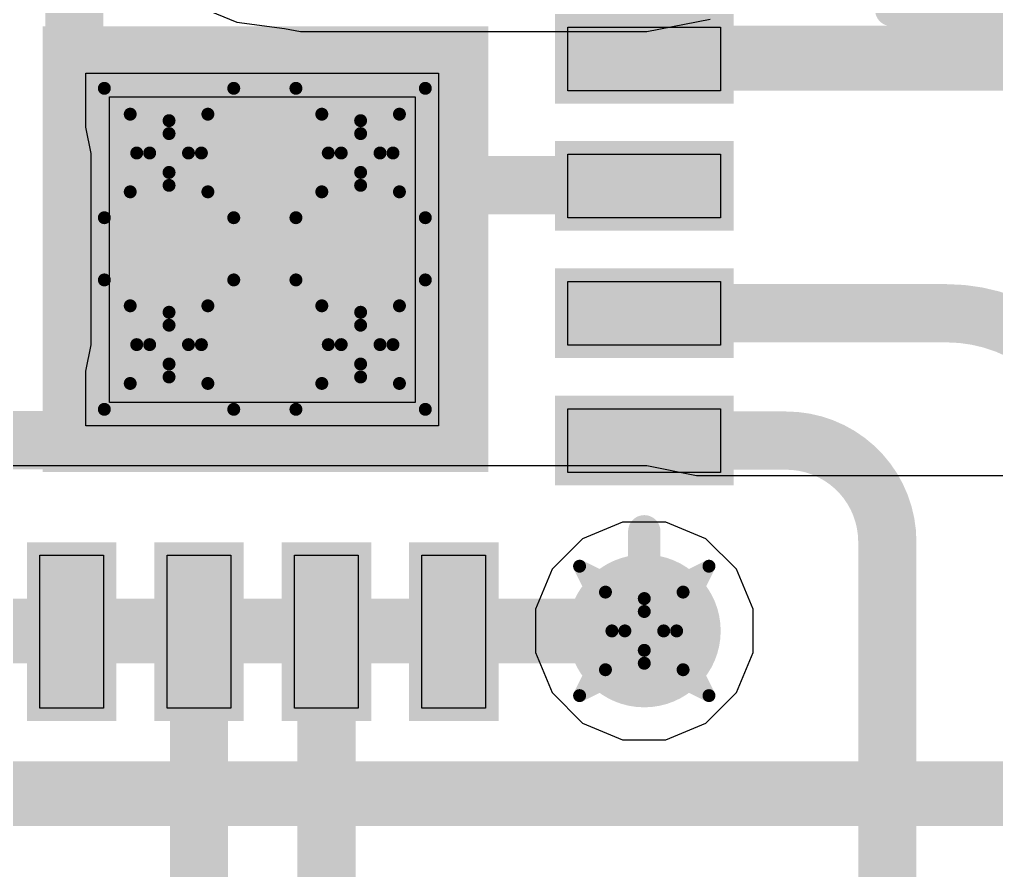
# Model space of a CAD drawing. Header units: inches. Extents: x -2 to 5376, y -4 to 5426.
# Drawn here: x 41.047 to 44.882, y 81.56 to 84.9 of the extents above; entities that cross this region are included whole.
import ezdxf

# ---------------------------------------------------------------- set-up
doc = ezdxf.new("R2010")
doc.units = ezdxf.units.IN
for name, color, linetype in [('Bottom Layer', 5, 'Continuous'), ('Drill Drawing', 1, 'Continuous'), ('Layer 1', 16, 'Continuous'), ('Layer 2', 76, 'Continuous'), ('Top Layer', 1, 'Continuous'), ('Top Overlay', 2, 'Continuous'), ('Top Paste', 8, 'Continuous'), ('Top Solder', 216, 'Continuous'), ('Via Holes', 16, 'Continuous')]:
    doc.layers.add(name, color=color, linetype=linetype)

# ---------------------------------------------------------------- blocks, each defined once
blk = doc.blocks.new('VQFN_16_3_3__24')
at = {"layer": 'Top Layer'}
for points in [[(1.8, 0.8734), (1.8, 0.6234), (1.2, 0.6234), (1.2, 0.8734)], [(-0.7501, 0.7499), (0.7499, 0.7499), (0.7499, -0.7501), (-0.7501, -0.7501)], [(1.8, 0.3751), (1.8, 0.1251), (1.2, 0.1251), (1.2, 0.3751)], [(1.8, -0.1251), (1.8, -0.3751), (1.2, -0.3751), (1.2, -0.1251)], [(1.8, -0.6249), (1.8, -0.8749), (1.2, -0.8749), (1.2, -0.6249)], [(-0.6229, -1.8), (-0.8729, -1.8), (-0.8729, -1.2), (-0.6229, -1.2)], [(-0.123, -1.8), (-0.373, -1.8), (-0.373, -1.2), (-0.123, -1.2)], [(0.3771, -1.8), (0.1271, -1.8), (0.1271, -1.2), (0.3771, -1.2)], [(0.877, -1.8), (0.627, -1.8), (0.627, -1.2), (0.877, -1.2)]]:
    blk.add_hatch(color=1, dxfattribs=at).paths.add_polyline_path(points)
at = {"layer": 'Top Solder'}
for points in [[(1.8508, 0.9242), (1.8508, 0.5726), (1.1492, 0.5726), (1.1492, 0.9242)], [(-0.8009, 0.8007), (0.8007, 0.8007), (0.8007, -0.8009), (-0.8009, -0.8009)], [(1.8508, 0.4259), (1.8508, 0.0743), (1.1492, 0.0743), (1.1492, 0.4259)], [(1.8508, -0.0743), (1.8508, -0.4259), (1.1492, -0.4259), (1.1492, -0.0743)], [(1.8508, -0.5741), (1.8508, -0.9257), (1.1492, -0.9257), (1.1492, -0.5741)], [(-0.5721, -1.8508), (-0.9237, -1.8508), (-0.9237, -1.1492), (-0.5721, -1.1492)], [(-0.0722, -1.8508), (-0.4238, -1.8508), (-0.4238, -1.1492), (-0.0722, -1.1492)], [(0.4279, -1.8508), (0.0763, -1.8508), (0.0763, -1.1492), (0.4279, -1.1492)], [(0.9278, -1.8508), (0.5762, -1.8508), (0.5762, -1.1492), (0.9278, -1.1492)]]:
    blk.add_hatch(color=216, dxfattribs=at).paths.add_polyline_path(points)
at = {"layer": 'Top Overlay'}
for points in [[(1.5001, -1.5001, 0.127, 0.127, 0), (1.5001, -1.1061, 0.127, 0.127, 0)], [(1.1082, -1.5001, 0.127, 0.127, 0), (1.5001, -1.5001, 0.127, 0.127, 0)]]:
    blk.add_lwpolyline(points, format="xyseb", dxfattribs=at)
for points in [[(1.4684, -1.1061, 0.0635, 0.0635, 1), (1.5319, -1.1061, 0.0635, 0.0635, 1)], [(1.0765, -1.5001, 0.0635, 0.0635, 1), (1.14, -1.5001, 0.0635, 0.0635, 1)], [(1.4684, -1.5001, 0.0635, 0.0635, 1), (1.5319, -1.5001, 0.0635, 0.0635, 1)], [(1.4684, -1.5001, 0.0635, 0.0635, 1), (1.5319, -1.5001, 0.0635, 0.0635, 1)]]:
    blk.add_lwpolyline(points, format="xyseb", close=True, dxfattribs=at)
at = {"layer": 'Top Paste'}
for p, q in [((1.2, 0.6235), (1.2, 0.8735)), ((1.2, 0.8735), (1.8, 0.8735)), ((1.8, 0.8735), (1.8, 0.8735)), ((1.8, 0.8735), (1.8, 0.6235)), ((1.8, 0.6235), (1.2, 0.6235)), ((-0.6, 0.6), (-0.6, 0.6)), ((-0.6, 0.6), (0.6, 0.6)), ((-0.6, -0.6), (-0.6, 0.6)), ((0.6, 0.6), (0.6, -0.6)), ((1.2, 0.125), (1.2, 0.375)), ((1.2, 0.375), (1.8, 0.375)), ((1.8, 0.375), (1.8, 0.375)), ((1.8, 0.375), (1.8, 0.125)), ((1.8, 0.125), (1.2, 0.125)), ((1.2, -0.375), (1.2, -0.125)), ((1.2, -0.125), (1.8, -0.125)), ((1.8, -0.125), (1.8, -0.125)), ((1.8, -0.125), (1.8, -0.375)), ((1.8, -0.375), (1.2, -0.375)), ((0.6, -0.6), (-0.6, -0.6)), ((1.2, -0.875), (1.2, -0.625)), ((1.2, -0.625), (1.8, -0.625)), ((1.8, -0.625), (1.8, -0.625)), ((1.8, -0.625), (1.8, -0.875)), ((1.8, -0.875), (1.2, -0.875)), ((-0.8729, -1.8), (-0.8729, -1.2)), ((-0.8729, -1.2), (-0.6229, -1.2)), ((-0.6229, -1.2), (-0.6229, -1.8)), ((-0.3729, -1.8), (-0.3729, -1.2)), ((-0.3729, -1.2), (-0.1229, -1.2)), ((-0.1229, -1.2), (-0.1229, -1.8)), ((0.1271, -1.8), (0.1271, -1.2)), ((0.1271, -1.2), (0.3771, -1.2)), ((0.3771, -1.2), (0.3771, -1.8)), ((0.6271, -1.8), (0.6271, -1.2)), ((0.6271, -1.2), (0.8771, -1.2)), ((0.8771, -1.2), (0.8771, -1.8)), ((-0.6229, -1.8), (-0.8729, -1.8)), ((-0.6229, -1.8), (-0.6229, -1.8)), ((-0.1229, -1.8), (-0.3729, -1.8)), ((-0.1229, -1.8), (-0.1229, -1.8)), ((0.3771, -1.8), (0.1271, -1.8)), ((0.3771, -1.8), (0.3771, -1.8)), ((0.8771, -1.8), (0.6271, -1.8)), ((0.8771, -1.8), (0.8771, -1.8))]:
    blk.add_line(p, q, dxfattribs=at)
blk = doc.blocks.new('SOT_523_87')
at = {"layer": 'Top Layer'}
for points in [[(-0.2, 0.9), (0.2, 0.9), (0.2, 0.39), (-0.2, 0.39)], [(-0.7, -0.39), (-0.3, -0.39), (-0.3, -0.9), (-0.7, -0.9)], [(0.3, -0.39), (0.7, -0.39), (0.7, -0.9), (0.3, -0.9)]]:
    blk.add_hatch(color=1, dxfattribs=at).paths.add_polyline_path(points)
at = {"layer": 'Top Paste'}
for points in [[(-0.2, 0.9), (0.2, 0.9), (0.2, 0.39), (-0.2, 0.39)], [(-0.7, -0.39), (-0.3, -0.39), (-0.3, -0.9), (-0.7, -0.9)], [(0.3, -0.39), (0.7, -0.39), (0.7, -0.9), (0.3, -0.9)]]:
    blk.add_hatch(color=8, dxfattribs=at).paths.add_polyline_path(points)
at = {"layer": 'Top Solder'}
for points in [[(-0.3016, 1.0016), (0.3016, 1.0016), (0.3016, 0.2884), (-0.3016, 0.2884)], [(-0.8016, -0.2884), (-0.1984, -0.2884), (-0.1984, -1.0016), (-0.8016, -1.0016)], [(0.1984, -0.2884), (0.8016, -0.2884), (0.8016, -1.0016), (0.1984, -1.0016)]]:
    blk.add_hatch(color=216, dxfattribs=at).paths.add_polyline_path(points)
at = {"layer": 'Top Overlay'}
for points in [[(-0.3556, 0.4572, 0.127, 0.127, 0), (-0.8636, 0.4572, 0.127, 0.127, 0)], [(-0.8636, 0.4572, 0.127, 0.127, 0), (-0.8636, -0.2286, 0.127, 0.127, 0)], [(0.8636, 0.4572, 0.127, 0.127, 0), (0.3556, 0.4572, 0.127, 0.127, 0)], [(0.8636, 0.4572, 0.127, 0.127, 0), (0.8636, -0.2286, 0.127, 0.127, 0)], [(0.1016, -0.4318, 0.127, 0.127, 0), (-0.1016, -0.4318, 0.127, 0.127, 0)], [(-0.9652, -0.508, 0.127, 0.127, 0), (-0.9652, -0.762, 0.127, 0.127, 0)], [(-0.8382, -0.635, 0.127, 0.127, 0), (-0.9652, -0.508, 0.127, 0.127, 0)], [(-0.8382, -0.635, 0.127, 0.127, 0), (-0.9652, -0.762, 0.127, 0.127, 0)]]:
    blk.add_lwpolyline(points, format="xyseb", dxfattribs=at)
for points in [[(-0.8953, 0.4572, 0.0635, 0.0635, 1), (-0.8318, 0.4572, 0.0635, 0.0635, 1)], [(-0.8953, 0.4572, 0.0635, 0.0635, 1), (-0.8318, 0.4572, 0.0635, 0.0635, 1)], [(-0.3873, 0.4572, 0.0635, 0.0635, 1), (-0.3238, 0.4572, 0.0635, 0.0635, 1)], [(0.3238, 0.4572, 0.0635, 0.0635, 1), (0.3873, 0.4572, 0.0635, 0.0635, 1)], [(0.8318, 0.4572, 0.0635, 0.0635, 1), (0.8953, 0.4572, 0.0635, 0.0635, 1)], [(0.8318, 0.4572, 0.0635, 0.0635, 1), (0.8953, 0.4572, 0.0635, 0.0635, 1)], [(-0.8953, -0.2286, 0.0635, 0.0635, 1), (-0.8318, -0.2286, 0.0635, 0.0635, 1)], [(0.8318, -0.2286, 0.0635, 0.0635, 1), (0.8953, -0.2286, 0.0635, 0.0635, 1)], [(-0.1333, -0.4318, 0.0635, 0.0635, 1), (-0.0698, -0.4318, 0.0635, 0.0635, 1)], [(0.0698, -0.4318, 0.0635, 0.0635, 1), (0.1333, -0.4318, 0.0635, 0.0635, 1)], [(-0.997, -0.508, 0.0635, 0.0635, 1), (-0.9334, -0.508, 0.0635, 0.0635, 1)], [(-0.997, -0.508, 0.0635, 0.0635, 1), (-0.9334, -0.508, 0.0635, 0.0635, 1)], [(-0.87, -0.635, 0.0635, 0.0635, 1), (-0.8065, -0.635, 0.0635, 0.0635, 1)], [(-0.87, -0.635, 0.0635, 0.0635, 1), (-0.8065, -0.635, 0.0635, 0.0635, 1)], [(-0.997, -0.762, 0.0635, 0.0635, 1), (-0.9334, -0.762, 0.0635, 0.0635, 1)], [(-0.997, -0.762, 0.0635, 0.0635, 1), (-0.9334, -0.762, 0.0635, 0.0635, 1)]]:
    blk.add_lwpolyline(points, format="xyseb", close=True, dxfattribs=at)

msp = doc.modelspace()

# ---------------------------------------------------------------- hatches: boundary and pattern name
at = {"layer": 'Bottom Layer'}
h = msp.add_hatch(color=5, dxfattribs=at)
edge = h.paths.add_edge_path()
edge.add_arc((41.6337, 84.3761), 0.3, 0, 360)
h = msp.add_hatch(color=5, dxfattribs=at)
edge = h.paths.add_edge_path()
edge.add_arc((42.3858, 84.3761), 0.3, 0, 360)
h = msp.add_hatch(color=5, dxfattribs=at)
edge = h.paths.add_edge_path()
edge.add_arc((41.6337, 83.6239), 0.3, 0, 360)
h = msp.add_hatch(color=5, dxfattribs=at)
edge = h.paths.add_edge_path()
edge.add_arc((42.3858, 83.6239), 0.3, 0, 360)
h = msp.add_hatch(color=5, dxfattribs=at)
edge = h.paths.add_edge_path()
edge.add_arc((43.4994, 82.5), 0.3, 0, 360)
at = {"layer": 'Layer 1'}
h = msp.add_hatch(color=16, dxfattribs=at)
edge = h.paths.add_edge_path()
edge.add_arc((41.6337, 84.3761), 0.3, 0, 360)
h = msp.add_hatch(color=16, dxfattribs=at)
edge = h.paths.add_edge_path()
edge.add_arc((42.3858, 84.3761), 0.3, 0, 360)
h = msp.add_hatch(color=16, dxfattribs=at)
edge = h.paths.add_edge_path()
edge.add_arc((41.6337, 83.6239), 0.3, 0, 360)
h = msp.add_hatch(color=16, dxfattribs=at)
edge = h.paths.add_edge_path()
edge.add_arc((42.3858, 83.6239), 0.3, 0, 360)
h = msp.add_hatch(color=16, dxfattribs=at)
edge = h.paths.add_edge_path()
edge.add_arc((43.4994, 82.5), 0.3, 0, 360)
at = {"layer": 'Layer 2'}
h = msp.add_hatch(color=76, dxfattribs=at)
edge = h.paths.add_edge_path()
edge.add_arc((41.6337, 84.3761), 0.3, 0, 360)
h = msp.add_hatch(color=76, dxfattribs=at)
edge = h.paths.add_edge_path()
edge.add_arc((42.3858, 84.3761), 0.3, 0, 360)
h = msp.add_hatch(color=76, dxfattribs=at)
edge = h.paths.add_edge_path()
edge.add_arc((41.6337, 83.6239), 0.3, 0, 360)
h = msp.add_hatch(color=76, dxfattribs=at)
edge = h.paths.add_edge_path()
edge.add_arc((42.3858, 83.6239), 0.3, 0, 360)
h = msp.add_hatch(color=76, dxfattribs=at)
edge = h.paths.add_edge_path()
edge.add_arc((43.4994, 82.5), 0.3, 0, 360)
at = {"layer": 'Top Layer'}
msp.add_hatch(color=1, dxfattribs=at).paths.add_polyline_path([(41.137, 83.1237), (42.8868, 83.1237), (42.8868, 84.8735), (41.137, 84.8735)])
h = msp.add_hatch(color=1, dxfattribs=at)
edge = h.paths.add_edge_path()
edge.add_arc((41.6337, 84.3761), 0.3, 0, 360)
h = msp.add_hatch(color=1, dxfattribs=at)
edge = h.paths.add_edge_path()
edge.add_arc((42.3858, 84.3761), 0.3, 0, 360)
h = msp.add_hatch(color=1, dxfattribs=at)
edge = h.paths.add_edge_path()
edge.add_arc((41.6337, 83.6239), 0.3, 0, 360)
h = msp.add_hatch(color=1, dxfattribs=at)
edge = h.paths.add_edge_path()
edge.add_arc((42.3858, 83.6239), 0.3, 0, 360)
h = msp.add_hatch(color=1, dxfattribs=at)
edge = h.paths.add_edge_path()
edge.add_arc((43.4994, 82.5), 0.3, 0, 360)
at = {"layer": 'Via Holes'}
h = msp.add_hatch(color=7, dxfattribs=at)
edge = h.paths.add_edge_path()
edge.add_arc((41.6337, 84.3761), 0.15, 0, 360)
h = msp.add_hatch(color=7, dxfattribs=at)
edge = h.paths.add_edge_path()
edge.add_arc((42.3858, 84.3761), 0.15, 0, 360)
h = msp.add_hatch(color=7, dxfattribs=at)
edge = h.paths.add_edge_path()
edge.add_arc((41.6337, 83.6239), 0.15, 0, 360)
h = msp.add_hatch(color=7, dxfattribs=at)
edge = h.paths.add_edge_path()
edge.add_arc((42.3858, 83.6239), 0.15, 0, 360)
h = msp.add_hatch(color=7, dxfattribs=at)
edge = h.paths.add_edge_path()
edge.add_arc((43.4994, 82.5), 0.15, 0, 360)

# ---------------------------------------------------------------- linework, layer by layer
at = {"layer": 'Bottom Layer'}
for p, q in [((41.6668, 84.9861), (41.8996, 84.8897)), ((41.8996, 84.8897), (42.0872, 84.865)), ((43.51, 84.8526), (43.7578, 84.9019)), ((42.0872, 84.865), (42.1494, 84.8526)), ((42.1494, 84.8526), (43.51, 84.8526)), ((43.51, 83.1475), (32.9744, 83.1475)), ((43.7044, 83.1088), (43.51, 83.1475)), ((47.0363, 83.1088), (43.7044, 83.1088))]:
    msp.add_line(p, q, dxfattribs=at)
for points in [[(32.9744, 82.5, 0.254, 0.254, 0), (43.51, 82.5, 0.254, 0.254, 0)], [(36.7839, 81.861, 0.254, 0.254, 0), (49.2049, 81.861, 0.254, 0.254, 0)]]:
    msp.add_lwpolyline(points, format="xyseb", dxfattribs=at)
msp.add_lwpolyline([(43.4465, 82.5, 0.127, 0.127, 1), (43.5735, 82.5, 0.127, 0.127, 1)], format="xyseb", close=True, dxfattribs=at)
at = {"layer": 'Drill Drawing'}
for points in [[(41.3797, 84.6301, 0.0508, 0.0508, 0), (41.6337, 84.5031, 0.0508, 0.0508, 0)], [(41.3797, 84.6301, 0.0508, 0.0508, 0), (41.5067, 84.3761, 0.0508, 0.0508, 0)], [(41.6337, 84.5031, 0.0508, 0.0508, 0), (41.8877, 84.6301, 0.0508, 0.0508, 0)], [(41.7607, 84.3761, 0.0508, 0.0508, 0), (41.8877, 84.6301, 0.0508, 0.0508, 0)], [(42.1318, 84.6301, 0.0508, 0.0508, 0), (42.3858, 84.5031, 0.0508, 0.0508, 0)], [(42.1318, 84.6301, 0.0508, 0.0508, 0), (42.2588, 84.3761, 0.0508, 0.0508, 0)], [(42.3858, 84.5031, 0.0508, 0.0508, 0), (42.6398, 84.6301, 0.0508, 0.0508, 0)], [(42.5128, 84.3761, 0.0508, 0.0508, 0), (42.6398, 84.6301, 0.0508, 0.0508, 0)], [(41.4813, 84.5285, 0.0508, 0.0508, 0), (41.6337, 84.4523, 0.0508, 0.0508, 0)], [(41.4813, 84.5285, 0.0508, 0.0508, 0), (41.5575, 84.3761, 0.0508, 0.0508, 0)], [(41.6337, 84.4523, 0.0508, 0.0508, 0), (41.7861, 84.5285, 0.0508, 0.0508, 0)], [(41.7099, 84.3761, 0.0508, 0.0508, 0), (41.7861, 84.5285, 0.0508, 0.0508, 0)], [(42.2334, 84.5285, 0.0508, 0.0508, 0), (42.3858, 84.4523, 0.0508, 0.0508, 0)], [(42.2334, 84.5285, 0.0508, 0.0508, 0), (42.3096, 84.3761, 0.0508, 0.0508, 0)], [(42.3858, 84.4523, 0.0508, 0.0508, 0), (42.5382, 84.5285, 0.0508, 0.0508, 0)], [(42.462, 84.3761, 0.0508, 0.0508, 0), (42.5382, 84.5285, 0.0508, 0.0508, 0)], [(41.3797, 84.1221, 0.0508, 0.0508, 0), (41.5067, 84.3761, 0.0508, 0.0508, 0)], [(41.4813, 84.2237, 0.0508, 0.0508, 0), (41.5575, 84.3761, 0.0508, 0.0508, 0)], [(41.7099, 84.3761, 0.0508, 0.0508, 0), (41.7861, 84.2237, 0.0508, 0.0508, 0)], [(41.7607, 84.3761, 0.0508, 0.0508, 0), (41.8877, 84.1221, 0.0508, 0.0508, 0)], [(42.1318, 84.1221, 0.0508, 0.0508, 0), (42.2588, 84.3761, 0.0508, 0.0508, 0)], [(42.2334, 84.2237, 0.0508, 0.0508, 0), (42.3096, 84.3761, 0.0508, 0.0508, 0)], [(42.462, 84.3761, 0.0508, 0.0508, 0), (42.5382, 84.2237, 0.0508, 0.0508, 0)], [(42.5128, 84.3761, 0.0508, 0.0508, 0), (42.6398, 84.1221, 0.0508, 0.0508, 0)], [(41.4813, 84.2237, 0.0508, 0.0508, 0), (41.6337, 84.2999, 0.0508, 0.0508, 0)], [(41.6337, 84.2999, 0.0508, 0.0508, 0), (41.7861, 84.2237, 0.0508, 0.0508, 0)], [(42.2334, 84.2237, 0.0508, 0.0508, 0), (42.3858, 84.2999, 0.0508, 0.0508, 0)], [(42.3858, 84.2999, 0.0508, 0.0508, 0), (42.5382, 84.2237, 0.0508, 0.0508, 0)], [(41.3797, 84.1221, 0.0508, 0.0508, 0), (41.6337, 84.2491, 0.0508, 0.0508, 0)], [(41.6337, 84.2491, 0.0508, 0.0508, 0), (41.8877, 84.1221, 0.0508, 0.0508, 0)], [(42.1318, 84.1221, 0.0508, 0.0508, 0), (42.3858, 84.2491, 0.0508, 0.0508, 0)], [(42.3858, 84.2491, 0.0508, 0.0508, 0), (42.6398, 84.1221, 0.0508, 0.0508, 0)], [(41.3797, 83.8779, 0.0508, 0.0508, 0), (41.6337, 83.7509, 0.0508, 0.0508, 0)], [(41.3797, 83.8779, 0.0508, 0.0508, 0), (41.5067, 83.6239, 0.0508, 0.0508, 0)], [(41.6337, 83.7509, 0.0508, 0.0508, 0), (41.8877, 83.8779, 0.0508, 0.0508, 0)], [(41.7607, 83.6239, 0.0508, 0.0508, 0), (41.8877, 83.8779, 0.0508, 0.0508, 0)], [(42.1318, 83.8779, 0.0508, 0.0508, 0), (42.3858, 83.7509, 0.0508, 0.0508, 0)], [(42.1318, 83.8779, 0.0508, 0.0508, 0), (42.2588, 83.6239, 0.0508, 0.0508, 0)], [(42.3858, 83.7509, 0.0508, 0.0508, 0), (42.6398, 83.8779, 0.0508, 0.0508, 0)], [(42.5128, 83.6239, 0.0508, 0.0508, 0), (42.6398, 83.8779, 0.0508, 0.0508, 0)], [(41.4813, 83.7763, 0.0508, 0.0508, 0), (41.6337, 83.7001, 0.0508, 0.0508, 0)], [(41.4813, 83.7763, 0.0508, 0.0508, 0), (41.5575, 83.6239, 0.0508, 0.0508, 0)], [(41.6337, 83.7001, 0.0508, 0.0508, 0), (41.7861, 83.7763, 0.0508, 0.0508, 0)], [(41.7099, 83.6239, 0.0508, 0.0508, 0), (41.7861, 83.7763, 0.0508, 0.0508, 0)], [(42.2334, 83.7763, 0.0508, 0.0508, 0), (42.3858, 83.7001, 0.0508, 0.0508, 0)], [(42.2334, 83.7763, 0.0508, 0.0508, 0), (42.3096, 83.6239, 0.0508, 0.0508, 0)], [(42.3858, 83.7001, 0.0508, 0.0508, 0), (42.5382, 83.7763, 0.0508, 0.0508, 0)], [(42.462, 83.6239, 0.0508, 0.0508, 0), (42.5382, 83.7763, 0.0508, 0.0508, 0)], [(41.3797, 83.3699, 0.0508, 0.0508, 0), (41.5067, 83.6239, 0.0508, 0.0508, 0)], [(41.4813, 83.4715, 0.0508, 0.0508, 0), (41.5575, 83.6239, 0.0508, 0.0508, 0)], [(41.7099, 83.6239, 0.0508, 0.0508, 0), (41.7861, 83.4715, 0.0508, 0.0508, 0)], [(41.7607, 83.6239, 0.0508, 0.0508, 0), (41.8877, 83.3699, 0.0508, 0.0508, 0)], [(42.1318, 83.3699, 0.0508, 0.0508, 0), (42.2588, 83.6239, 0.0508, 0.0508, 0)], [(42.2334, 83.4715, 0.0508, 0.0508, 0), (42.3096, 83.6239, 0.0508, 0.0508, 0)], [(42.462, 83.6239, 0.0508, 0.0508, 0), (42.5382, 83.4715, 0.0508, 0.0508, 0)], [(42.5128, 83.6239, 0.0508, 0.0508, 0), (42.6398, 83.3699, 0.0508, 0.0508, 0)], [(41.4813, 83.4715, 0.0508, 0.0508, 0), (41.6337, 83.5477, 0.0508, 0.0508, 0)], [(41.6337, 83.5477, 0.0508, 0.0508, 0), (41.7861, 83.4715, 0.0508, 0.0508, 0)], [(42.2334, 83.4715, 0.0508, 0.0508, 0), (42.3858, 83.5477, 0.0508, 0.0508, 0)], [(42.3858, 83.5477, 0.0508, 0.0508, 0), (42.5382, 83.4715, 0.0508, 0.0508, 0)], [(41.3797, 83.3699, 0.0508, 0.0508, 0), (41.6337, 83.4969, 0.0508, 0.0508, 0)], [(41.6337, 83.4969, 0.0508, 0.0508, 0), (41.8877, 83.3699, 0.0508, 0.0508, 0)], [(42.1318, 83.3699, 0.0508, 0.0508, 0), (42.3858, 83.4969, 0.0508, 0.0508, 0)], [(42.3858, 83.4969, 0.0508, 0.0508, 0), (42.6398, 83.3699, 0.0508, 0.0508, 0)], [(43.2454, 82.754, 0.0508, 0.0508, 0), (43.4994, 82.627, 0.0508, 0.0508, 0)], [(43.2454, 82.754, 0.0508, 0.0508, 0), (43.3724, 82.5, 0.0508, 0.0508, 0)], [(43.4994, 82.627, 0.0508, 0.0508, 0), (43.7534, 82.754, 0.0508, 0.0508, 0)], [(43.6264, 82.5, 0.0508, 0.0508, 0), (43.7534, 82.754, 0.0508, 0.0508, 0)], [(43.347, 82.6524, 0.0508, 0.0508, 0), (43.4994, 82.5762, 0.0508, 0.0508, 0)], [(43.347, 82.6524, 0.0508, 0.0508, 0), (43.4232, 82.5, 0.0508, 0.0508, 0)], [(43.4994, 82.5762, 0.0508, 0.0508, 0), (43.6518, 82.6524, 0.0508, 0.0508, 0)], [(43.5756, 82.5, 0.0508, 0.0508, 0), (43.6518, 82.6524, 0.0508, 0.0508, 0)], [(43.2454, 82.246, 0.0508, 0.0508, 0), (43.3724, 82.5, 0.0508, 0.0508, 0)], [(43.347, 82.3476, 0.0508, 0.0508, 0), (43.4232, 82.5, 0.0508, 0.0508, 0)], [(43.5756, 82.5, 0.0508, 0.0508, 0), (43.6518, 82.3476, 0.0508, 0.0508, 0)], [(43.6264, 82.5, 0.0508, 0.0508, 0), (43.7534, 82.246, 0.0508, 0.0508, 0)], [(43.347, 82.3476, 0.0508, 0.0508, 0), (43.4994, 82.4238, 0.0508, 0.0508, 0)], [(43.4994, 82.4238, 0.0508, 0.0508, 0), (43.6518, 82.3476, 0.0508, 0.0508, 0)], [(43.2454, 82.246, 0.0508, 0.0508, 0), (43.4994, 82.373, 0.0508, 0.0508, 0)], [(43.4994, 82.373, 0.0508, 0.0508, 0), (43.7534, 82.246, 0.0508, 0.0508, 0)]]:
    msp.add_lwpolyline(points, format="xyseb", dxfattribs=at)
for points in [[(41.367, 84.6301, 0.0254, 0.0254, 1), (41.3924, 84.6301, 0.0254, 0.0254, 1)], [(41.367, 84.6301, 0.0254, 0.0254, 1), (41.3924, 84.6301, 0.0254, 0.0254, 1)], [(41.875, 84.6301, 0.0254, 0.0254, 1), (41.9004, 84.6301, 0.0254, 0.0254, 1)], [(41.875, 84.6301, 0.0254, 0.0254, 1), (41.9004, 84.6301, 0.0254, 0.0254, 1)], [(42.1191, 84.6301, 0.0254, 0.0254, 1), (42.1445, 84.6301, 0.0254, 0.0254, 1)], [(42.1191, 84.6301, 0.0254, 0.0254, 1), (42.1445, 84.6301, 0.0254, 0.0254, 1)], [(42.6271, 84.6301, 0.0254, 0.0254, 1), (42.6525, 84.6301, 0.0254, 0.0254, 1)], [(42.6271, 84.6301, 0.0254, 0.0254, 1), (42.6525, 84.6301, 0.0254, 0.0254, 1)], [(41.4686, 84.5285, 0.0254, 0.0254, 1), (41.494, 84.5285, 0.0254, 0.0254, 1)], [(41.4686, 84.5285, 0.0254, 0.0254, 1), (41.494, 84.5285, 0.0254, 0.0254, 1)], [(41.7734, 84.5285, 0.0254, 0.0254, 1), (41.7988, 84.5285, 0.0254, 0.0254, 1)], [(41.7734, 84.5285, 0.0254, 0.0254, 1), (41.7988, 84.5285, 0.0254, 0.0254, 1)], [(42.2207, 84.5285, 0.0254, 0.0254, 1), (42.2461, 84.5285, 0.0254, 0.0254, 1)], [(42.2207, 84.5285, 0.0254, 0.0254, 1), (42.2461, 84.5285, 0.0254, 0.0254, 1)], [(42.5255, 84.5285, 0.0254, 0.0254, 1), (42.5509, 84.5285, 0.0254, 0.0254, 1)], [(42.5255, 84.5285, 0.0254, 0.0254, 1), (42.5509, 84.5285, 0.0254, 0.0254, 1)], [(41.621, 84.5031, 0.0254, 0.0254, 1), (41.6464, 84.5031, 0.0254, 0.0254, 1)], [(41.621, 84.5031, 0.0254, 0.0254, 1), (41.6464, 84.5031, 0.0254, 0.0254, 1)], [(42.3731, 84.5031, 0.0254, 0.0254, 1), (42.3985, 84.5031, 0.0254, 0.0254, 1)], [(42.3731, 84.5031, 0.0254, 0.0254, 1), (42.3985, 84.5031, 0.0254, 0.0254, 1)], [(41.621, 84.4523, 0.0254, 0.0254, 1), (41.6464, 84.4523, 0.0254, 0.0254, 1)], [(41.621, 84.4523, 0.0254, 0.0254, 1), (41.6464, 84.4523, 0.0254, 0.0254, 1)], [(42.3731, 84.4523, 0.0254, 0.0254, 1), (42.3985, 84.4523, 0.0254, 0.0254, 1)], [(42.3731, 84.4523, 0.0254, 0.0254, 1), (42.3985, 84.4523, 0.0254, 0.0254, 1)], [(41.494, 84.3761, 0.0254, 0.0254, 1), (41.5194, 84.3761, 0.0254, 0.0254, 1)], [(41.494, 84.3761, 0.0254, 0.0254, 1), (41.5194, 84.3761, 0.0254, 0.0254, 1)], [(41.5448, 84.3761, 0.0254, 0.0254, 1), (41.5702, 84.3761, 0.0254, 0.0254, 1)], [(41.5448, 84.3761, 0.0254, 0.0254, 1), (41.5702, 84.3761, 0.0254, 0.0254, 1)], [(41.6972, 84.3761, 0.0254, 0.0254, 1), (41.7226, 84.3761, 0.0254, 0.0254, 1)], [(41.6972, 84.3761, 0.0254, 0.0254, 1), (41.7226, 84.3761, 0.0254, 0.0254, 1)], [(41.748, 84.3761, 0.0254, 0.0254, 1), (41.7734, 84.3761, 0.0254, 0.0254, 1)], [(41.748, 84.3761, 0.0254, 0.0254, 1), (41.7734, 84.3761, 0.0254, 0.0254, 1)], [(42.2461, 84.3761, 0.0254, 0.0254, 1), (42.2715, 84.3761, 0.0254, 0.0254, 1)], [(42.2461, 84.3761, 0.0254, 0.0254, 1), (42.2715, 84.3761, 0.0254, 0.0254, 1)], [(42.2969, 84.3761, 0.0254, 0.0254, 1), (42.3223, 84.3761, 0.0254, 0.0254, 1)], [(42.2969, 84.3761, 0.0254, 0.0254, 1), (42.3223, 84.3761, 0.0254, 0.0254, 1)], [(42.4493, 84.3761, 0.0254, 0.0254, 1), (42.4747, 84.3761, 0.0254, 0.0254, 1)], [(42.4493, 84.3761, 0.0254, 0.0254, 1), (42.4747, 84.3761, 0.0254, 0.0254, 1)], [(42.5001, 84.3761, 0.0254, 0.0254, 1), (42.5255, 84.3761, 0.0254, 0.0254, 1)], [(42.5001, 84.3761, 0.0254, 0.0254, 1), (42.5255, 84.3761, 0.0254, 0.0254, 1)], [(41.621, 84.2999, 0.0254, 0.0254, 1), (41.6464, 84.2999, 0.0254, 0.0254, 1)], [(41.621, 84.2999, 0.0254, 0.0254, 1), (41.6464, 84.2999, 0.0254, 0.0254, 1)], [(42.3731, 84.2999, 0.0254, 0.0254, 1), (42.3985, 84.2999, 0.0254, 0.0254, 1)], [(42.3731, 84.2999, 0.0254, 0.0254, 1), (42.3985, 84.2999, 0.0254, 0.0254, 1)], [(41.621, 84.2491, 0.0254, 0.0254, 1), (41.6464, 84.2491, 0.0254, 0.0254, 1)], [(41.621, 84.2491, 0.0254, 0.0254, 1), (41.6464, 84.2491, 0.0254, 0.0254, 1)], [(42.3731, 84.2491, 0.0254, 0.0254, 1), (42.3985, 84.2491, 0.0254, 0.0254, 1)], [(42.3731, 84.2491, 0.0254, 0.0254, 1), (42.3985, 84.2491, 0.0254, 0.0254, 1)], [(41.4686, 84.2237, 0.0254, 0.0254, 1), (41.494, 84.2237, 0.0254, 0.0254, 1)], [(41.4686, 84.2237, 0.0254, 0.0254, 1), (41.494, 84.2237, 0.0254, 0.0254, 1)], [(41.7734, 84.2237, 0.0254, 0.0254, 1), (41.7988, 84.2237, 0.0254, 0.0254, 1)], [(41.7734, 84.2237, 0.0254, 0.0254, 1), (41.7988, 84.2237, 0.0254, 0.0254, 1)], [(42.2207, 84.2237, 0.0254, 0.0254, 1), (42.2461, 84.2237, 0.0254, 0.0254, 1)], [(42.2207, 84.2237, 0.0254, 0.0254, 1), (42.2461, 84.2237, 0.0254, 0.0254, 1)], [(42.5255, 84.2237, 0.0254, 0.0254, 1), (42.5509, 84.2237, 0.0254, 0.0254, 1)], [(42.5255, 84.2237, 0.0254, 0.0254, 1), (42.5509, 84.2237, 0.0254, 0.0254, 1)], [(41.367, 84.1221, 0.0254, 0.0254, 1), (41.3924, 84.1221, 0.0254, 0.0254, 1)], [(41.367, 84.1221, 0.0254, 0.0254, 1), (41.3924, 84.1221, 0.0254, 0.0254, 1)], [(41.875, 84.1221, 0.0254, 0.0254, 1), (41.9004, 84.1221, 0.0254, 0.0254, 1)], [(41.875, 84.1221, 0.0254, 0.0254, 1), (41.9004, 84.1221, 0.0254, 0.0254, 1)], [(42.1191, 84.1221, 0.0254, 0.0254, 1), (42.1445, 84.1221, 0.0254, 0.0254, 1)], [(42.1191, 84.1221, 0.0254, 0.0254, 1), (42.1445, 84.1221, 0.0254, 0.0254, 1)], [(42.6271, 84.1221, 0.0254, 0.0254, 1), (42.6525, 84.1221, 0.0254, 0.0254, 1)], [(42.6271, 84.1221, 0.0254, 0.0254, 1), (42.6525, 84.1221, 0.0254, 0.0254, 1)], [(41.367, 83.8779, 0.0254, 0.0254, 1), (41.3924, 83.8779, 0.0254, 0.0254, 1)], [(41.367, 83.8779, 0.0254, 0.0254, 1), (41.3924, 83.8779, 0.0254, 0.0254, 1)], [(41.875, 83.8779, 0.0254, 0.0254, 1), (41.9004, 83.8779, 0.0254, 0.0254, 1)], [(41.875, 83.8779, 0.0254, 0.0254, 1), (41.9004, 83.8779, 0.0254, 0.0254, 1)], [(42.1191, 83.8779, 0.0254, 0.0254, 1), (42.1445, 83.8779, 0.0254, 0.0254, 1)], [(42.1191, 83.8779, 0.0254, 0.0254, 1), (42.1445, 83.8779, 0.0254, 0.0254, 1)], [(42.6271, 83.8779, 0.0254, 0.0254, 1), (42.6525, 83.8779, 0.0254, 0.0254, 1)], [(42.6271, 83.8779, 0.0254, 0.0254, 1), (42.6525, 83.8779, 0.0254, 0.0254, 1)], [(41.4686, 83.7763, 0.0254, 0.0254, 1), (41.494, 83.7763, 0.0254, 0.0254, 1)], [(41.4686, 83.7763, 0.0254, 0.0254, 1), (41.494, 83.7763, 0.0254, 0.0254, 1)], [(41.621, 83.7509, 0.0254, 0.0254, 1), (41.6464, 83.7509, 0.0254, 0.0254, 1)], [(41.621, 83.7509, 0.0254, 0.0254, 1), (41.6464, 83.7509, 0.0254, 0.0254, 1)], [(41.7734, 83.7763, 0.0254, 0.0254, 1), (41.7988, 83.7763, 0.0254, 0.0254, 1)], [(41.7734, 83.7763, 0.0254, 0.0254, 1), (41.7988, 83.7763, 0.0254, 0.0254, 1)], [(42.2207, 83.7763, 0.0254, 0.0254, 1), (42.2461, 83.7763, 0.0254, 0.0254, 1)], [(42.2207, 83.7763, 0.0254, 0.0254, 1), (42.2461, 83.7763, 0.0254, 0.0254, 1)], [(42.3731, 83.7509, 0.0254, 0.0254, 1), (42.3985, 83.7509, 0.0254, 0.0254, 1)], [(42.3731, 83.7509, 0.0254, 0.0254, 1), (42.3985, 83.7509, 0.0254, 0.0254, 1)], [(42.5255, 83.7763, 0.0254, 0.0254, 1), (42.5509, 83.7763, 0.0254, 0.0254, 1)], [(42.5255, 83.7763, 0.0254, 0.0254, 1), (42.5509, 83.7763, 0.0254, 0.0254, 1)], [(41.621, 83.7001, 0.0254, 0.0254, 1), (41.6464, 83.7001, 0.0254, 0.0254, 1)], [(41.621, 83.7001, 0.0254, 0.0254, 1), (41.6464, 83.7001, 0.0254, 0.0254, 1)], [(42.3731, 83.7001, 0.0254, 0.0254, 1), (42.3985, 83.7001, 0.0254, 0.0254, 1)], [(42.3731, 83.7001, 0.0254, 0.0254, 1), (42.3985, 83.7001, 0.0254, 0.0254, 1)], [(41.494, 83.6239, 0.0254, 0.0254, 1), (41.5194, 83.6239, 0.0254, 0.0254, 1)], [(41.494, 83.6239, 0.0254, 0.0254, 1), (41.5194, 83.6239, 0.0254, 0.0254, 1)], [(41.5448, 83.6239, 0.0254, 0.0254, 1), (41.5702, 83.6239, 0.0254, 0.0254, 1)], [(41.5448, 83.6239, 0.0254, 0.0254, 1), (41.5702, 83.6239, 0.0254, 0.0254, 1)], [(41.6972, 83.6239, 0.0254, 0.0254, 1), (41.7226, 83.6239, 0.0254, 0.0254, 1)], [(41.6972, 83.6239, 0.0254, 0.0254, 1), (41.7226, 83.6239, 0.0254, 0.0254, 1)], [(41.748, 83.6239, 0.0254, 0.0254, 1), (41.7734, 83.6239, 0.0254, 0.0254, 1)], [(41.748, 83.6239, 0.0254, 0.0254, 1), (41.7734, 83.6239, 0.0254, 0.0254, 1)], [(42.2461, 83.6239, 0.0254, 0.0254, 1), (42.2715, 83.6239, 0.0254, 0.0254, 1)], [(42.2461, 83.6239, 0.0254, 0.0254, 1), (42.2715, 83.6239, 0.0254, 0.0254, 1)], [(42.2969, 83.6239, 0.0254, 0.0254, 1), (42.3223, 83.6239, 0.0254, 0.0254, 1)], [(42.2969, 83.6239, 0.0254, 0.0254, 1), (42.3223, 83.6239, 0.0254, 0.0254, 1)], [(42.4493, 83.6239, 0.0254, 0.0254, 1), (42.4747, 83.6239, 0.0254, 0.0254, 1)], [(42.4493, 83.6239, 0.0254, 0.0254, 1), (42.4747, 83.6239, 0.0254, 0.0254, 1)], [(42.5001, 83.6239, 0.0254, 0.0254, 1), (42.5255, 83.6239, 0.0254, 0.0254, 1)], [(42.5001, 83.6239, 0.0254, 0.0254, 1), (42.5255, 83.6239, 0.0254, 0.0254, 1)], [(41.621, 83.5477, 0.0254, 0.0254, 1), (41.6464, 83.5477, 0.0254, 0.0254, 1)], [(41.621, 83.5477, 0.0254, 0.0254, 1), (41.6464, 83.5477, 0.0254, 0.0254, 1)], [(42.3731, 83.5477, 0.0254, 0.0254, 1), (42.3985, 83.5477, 0.0254, 0.0254, 1)], [(42.3731, 83.5477, 0.0254, 0.0254, 1), (42.3985, 83.5477, 0.0254, 0.0254, 1)], [(41.4686, 83.4715, 0.0254, 0.0254, 1), (41.494, 83.4715, 0.0254, 0.0254, 1)], [(41.4686, 83.4715, 0.0254, 0.0254, 1), (41.494, 83.4715, 0.0254, 0.0254, 1)], [(41.621, 83.4969, 0.0254, 0.0254, 1), (41.6464, 83.4969, 0.0254, 0.0254, 1)], [(41.621, 83.4969, 0.0254, 0.0254, 1), (41.6464, 83.4969, 0.0254, 0.0254, 1)], [(41.7734, 83.4715, 0.0254, 0.0254, 1), (41.7988, 83.4715, 0.0254, 0.0254, 1)], [(41.7734, 83.4715, 0.0254, 0.0254, 1), (41.7988, 83.4715, 0.0254, 0.0254, 1)], [(42.2207, 83.4715, 0.0254, 0.0254, 1), (42.2461, 83.4715, 0.0254, 0.0254, 1)], [(42.2207, 83.4715, 0.0254, 0.0254, 1), (42.2461, 83.4715, 0.0254, 0.0254, 1)], [(42.3731, 83.4969, 0.0254, 0.0254, 1), (42.3985, 83.4969, 0.0254, 0.0254, 1)], [(42.3731, 83.4969, 0.0254, 0.0254, 1), (42.3985, 83.4969, 0.0254, 0.0254, 1)], [(42.5255, 83.4715, 0.0254, 0.0254, 1), (42.5509, 83.4715, 0.0254, 0.0254, 1)], [(42.5255, 83.4715, 0.0254, 0.0254, 1), (42.5509, 83.4715, 0.0254, 0.0254, 1)], [(41.367, 83.3699, 0.0254, 0.0254, 1), (41.3924, 83.3699, 0.0254, 0.0254, 1)], [(41.367, 83.3699, 0.0254, 0.0254, 1), (41.3924, 83.3699, 0.0254, 0.0254, 1)], [(41.875, 83.3699, 0.0254, 0.0254, 1), (41.9004, 83.3699, 0.0254, 0.0254, 1)], [(41.875, 83.3699, 0.0254, 0.0254, 1), (41.9004, 83.3699, 0.0254, 0.0254, 1)], [(42.1191, 83.3699, 0.0254, 0.0254, 1), (42.1445, 83.3699, 0.0254, 0.0254, 1)], [(42.1191, 83.3699, 0.0254, 0.0254, 1), (42.1445, 83.3699, 0.0254, 0.0254, 1)], [(42.6271, 83.3699, 0.0254, 0.0254, 1), (42.6525, 83.3699, 0.0254, 0.0254, 1)], [(42.6271, 83.3699, 0.0254, 0.0254, 1), (42.6525, 83.3699, 0.0254, 0.0254, 1)], [(43.2327, 82.754, 0.0254, 0.0254, 1), (43.2581, 82.754, 0.0254, 0.0254, 1)], [(43.2327, 82.754, 0.0254, 0.0254, 1), (43.2581, 82.754, 0.0254, 0.0254, 1)], [(43.7407, 82.754, 0.0254, 0.0254, 1), (43.7661, 82.754, 0.0254, 0.0254, 1)], [(43.7407, 82.754, 0.0254, 0.0254, 1), (43.7661, 82.754, 0.0254, 0.0254, 1)], [(43.3343, 82.6524, 0.0254, 0.0254, 1), (43.3597, 82.6524, 0.0254, 0.0254, 1)], [(43.3343, 82.6524, 0.0254, 0.0254, 1), (43.3597, 82.6524, 0.0254, 0.0254, 1)], [(43.4867, 82.627, 0.0254, 0.0254, 1), (43.5121, 82.627, 0.0254, 0.0254, 1)], [(43.4867, 82.627, 0.0254, 0.0254, 1), (43.5121, 82.627, 0.0254, 0.0254, 1)], [(43.6391, 82.6524, 0.0254, 0.0254, 1), (43.6645, 82.6524, 0.0254, 0.0254, 1)], [(43.6391, 82.6524, 0.0254, 0.0254, 1), (43.6645, 82.6524, 0.0254, 0.0254, 1)], [(43.4867, 82.5762, 0.0254, 0.0254, 1), (43.5121, 82.5762, 0.0254, 0.0254, 1)], [(43.4867, 82.5762, 0.0254, 0.0254, 1), (43.5121, 82.5762, 0.0254, 0.0254, 1)], [(43.3597, 82.5, 0.0254, 0.0254, 1), (43.3851, 82.5, 0.0254, 0.0254, 1)], [(43.3597, 82.5, 0.0254, 0.0254, 1), (43.3851, 82.5, 0.0254, 0.0254, 1)], [(43.4105, 82.5, 0.0254, 0.0254, 1), (43.4359, 82.5, 0.0254, 0.0254, 1)], [(43.4105, 82.5, 0.0254, 0.0254, 1), (43.4359, 82.5, 0.0254, 0.0254, 1)], [(43.5629, 82.5, 0.0254, 0.0254, 1), (43.5883, 82.5, 0.0254, 0.0254, 1)], [(43.5629, 82.5, 0.0254, 0.0254, 1), (43.5883, 82.5, 0.0254, 0.0254, 1)], [(43.6137, 82.5, 0.0254, 0.0254, 1), (43.6391, 82.5, 0.0254, 0.0254, 1)], [(43.6137, 82.5, 0.0254, 0.0254, 1), (43.6391, 82.5, 0.0254, 0.0254, 1)], [(43.4867, 82.4238, 0.0254, 0.0254, 1), (43.5121, 82.4238, 0.0254, 0.0254, 1)], [(43.4867, 82.4238, 0.0254, 0.0254, 1), (43.5121, 82.4238, 0.0254, 0.0254, 1)], [(43.4867, 82.373, 0.0254, 0.0254, 1), (43.5121, 82.373, 0.0254, 0.0254, 1)], [(43.4867, 82.373, 0.0254, 0.0254, 1), (43.5121, 82.373, 0.0254, 0.0254, 1)], [(43.3343, 82.3476, 0.0254, 0.0254, 1), (43.3597, 82.3476, 0.0254, 0.0254, 1)], [(43.3343, 82.3476, 0.0254, 0.0254, 1), (43.3597, 82.3476, 0.0254, 0.0254, 1)], [(43.6391, 82.3476, 0.0254, 0.0254, 1), (43.6645, 82.3476, 0.0254, 0.0254, 1)], [(43.6391, 82.3476, 0.0254, 0.0254, 1), (43.6645, 82.3476, 0.0254, 0.0254, 1)], [(43.2327, 82.246, 0.0254, 0.0254, 1), (43.2581, 82.246, 0.0254, 0.0254, 1)], [(43.2327, 82.246, 0.0254, 0.0254, 1), (43.2581, 82.246, 0.0254, 0.0254, 1)], [(43.7407, 82.246, 0.0254, 0.0254, 1), (43.7661, 82.246, 0.0254, 0.0254, 1)], [(43.7407, 82.246, 0.0254, 0.0254, 1), (43.7661, 82.246, 0.0254, 0.0254, 1)]]:
    msp.add_lwpolyline(points, format="xyseb", close=True, dxfattribs=at)
at = {"layer": 'Layer 1'}
for p, q in [((43.4145, 82.927), (43.2575, 82.862)), ((43.5844, 82.927), (43.4145, 82.927)), ((43.7413, 82.862), (43.5844, 82.927)), ((43.2575, 82.862), (43.1374, 82.7419)), ((43.8614, 82.7419), (43.7413, 82.862)), ((43.1374, 82.7419), (43.0724, 82.585)), ((43.9264, 82.585), (43.8614, 82.7419)), ((43.0724, 82.585), (43.0724, 82.4151)), ((43.9264, 82.4151), (43.9264, 82.585)), ((43.0724, 82.4151), (43.1374, 82.2582)), ((43.8614, 82.2582), (43.9264, 82.4151)), ((43.1374, 82.2582), (43.2575, 82.138)), ((43.7413, 82.138), (43.8614, 82.2582)), ((43.2575, 82.138), (43.4145, 82.073)), ((43.5844, 82.073), (43.7413, 82.138)), ((43.4145, 82.073), (43.5844, 82.073))]:
    msp.add_line(p, q, dxfattribs=at)
at = {"layer": 'Layer 2'}
for p, q in [((43.4145, 82.927), (43.2575, 82.862)), ((43.5844, 82.927), (43.4145, 82.927)), ((43.7413, 82.862), (43.5844, 82.927)), ((43.2575, 82.862), (43.1374, 82.7419)), ((43.8614, 82.7419), (43.7413, 82.862)), ((43.1374, 82.7419), (43.0724, 82.585)), ((43.9264, 82.585), (43.8614, 82.7419)), ((43.0724, 82.585), (43.0724, 82.4151)), ((43.9264, 82.4151), (43.9264, 82.585)), ((43.0724, 82.4151), (43.1374, 82.2582)), ((43.8614, 82.2582), (43.9264, 82.4151)), ((43.1374, 82.2582), (43.2575, 82.138)), ((43.7413, 82.138), (43.8614, 82.2582)), ((43.2575, 82.138), (43.4145, 82.073)), ((43.5844, 82.073), (43.7413, 82.138)), ((43.4145, 82.073), (43.5844, 82.073))]:
    msp.add_line(p, q, dxfattribs=at)
at = {"layer": 'Top Layer'}
for p, q in [((41.3073, 84.477), (41.3073, 84.6891)), ((41.3073, 84.6891), (42.6913, 84.6891)), ((42.6913, 84.6891), (42.6913, 84.1125)), ((41.3278, 84.3737), (41.3073, 84.477)), ((41.3278, 83.6235), (41.3278, 84.3737)), ((42.6913, 84.1125), (42.6913, 83.8801)), ((42.6913, 83.8801), (42.6913, 83.3051)), ((41.3073, 83.5202), (41.3278, 83.6235)), ((41.3073, 83.3051), (41.3073, 83.5202)), ((42.6913, 83.3051), (41.3073, 83.3051))]:
    msp.add_line(p, q, dxfattribs=at)
for points in [[(41.262, 84.7478, 0.2286, 0.2286, 0), (41.262, 85.5001, 0.2286, 0.2286, 0)], [(42.0097, 84, 0.2286, 0.2286, -0.414213), (41.262, 84.7478, 0.2286, 0.2286, 0)], [(43.5099, 84.7485, 0.254, 0.254, 0), (45.3327, 84.7485, 0.254, 0.254, 0)], [(42.0097, 84, 0.2286, 0.2286, 0), (42.2599, 84.2502, 0.2286, 0.2286, 0)], [(42.0097, 84, 0.2286, 0.2286, -0.414214), (42.2599, 84.2502, 0.2286, 0.2286, 0)], [(42.2599, 84.2502, 0.2286, 0.2286, 0), (43.5099, 84.2502, 0.2286, 0.2286, 0)], [(43.4993, 83.747, 0.2286, 0.2286, 0), (44.6861, 83.747, 0.2286, 0.2286, 0)], [(44.6861, 83.747, 0.2286, 0.2286, -0.414214), (45.3322, 83.101, 0.2286, 0.2286, 0)], [(40.5099, 83.2487, 0.2286, 0.2286, 0), (41.2622, 83.2487, 0.2286, 0.2286, 0)], [(43.4993, 83.2471, 0.2286, 0.2286, 0), (44.0564, 83.2471, 0.2286, 0.2286, 0)], [(44.0564, 83.2471, 0.2286, 0.2286, -0.414214), (44.4536, 82.8499, 0.2286, 0.2286, 0)], [(44.4536, 79.933, 0.2286, 0.2286, 0), (44.4536, 82.8499, 0.2286, 0.2286, 0)], [(40.2686, 82.5001, 0.254, 0.254, 0), (41.2448, 82.5001, 0.254, 0.254, 0)], [(41.7512, 80.9711, 0.2286, 0.2286, 0), (41.7512, 82.5002, 0.2286, 0.2286, 0)], [(42.2514, 81.189, 0.2286, 0.2286, 0), (42.2514, 82.5002, 0.2286, 0.2286, 0)], [(42.774, 82.5001, 0.254, 0.254, 0), (43.51, 82.5001, 0.254, 0.254, 0)]]:
    msp.add_lwpolyline(points, format="xyseb", dxfattribs=at)
for points in [[(41.2048, 84.7478, 0.1143, 0.1143, 1), (41.3191, 84.7478, 0.1143, 0.1143, 1)], [(41.2048, 84.7478, 0.1143, 0.1143, 1), (41.3191, 84.7478, 0.1143, 0.1143, 1)], [(43.4464, 84.7485, 0.127, 0.127, 1), (43.5734, 84.7485, 0.127, 0.127, 1)], [(42.2028, 84.2502, 0.1143, 0.1143, 1), (42.3171, 84.2502, 0.1143, 0.1143, 1)], [(42.2028, 84.2502, 0.1143, 0.1143, 1), (42.3171, 84.2502, 0.1143, 0.1143, 1)], [(42.2028, 84.2502, 0.1143, 0.1143, 1), (42.3171, 84.2502, 0.1143, 0.1143, 1)], [(43.4527, 84.2502, 0.1143, 0.1143, 1), (43.567, 84.2502, 0.1143, 0.1143, 1)], [(41.9526, 84, 0.1143, 0.1143, 1), (42.0669, 84, 0.1143, 0.1143, 1)], [(41.9526, 84, 0.1143, 0.1143, 1), (42.0669, 84, 0.1143, 0.1143, 1)], [(41.9526, 84, 0.1143, 0.1143, 1), (42.0669, 84, 0.1143, 0.1143, 1)], [(43.4421, 83.747, 0.1143, 0.1143, 1), (43.5564, 83.747, 0.1143, 0.1143, 1)], [(44.629, 83.747, 0.1143, 0.1143, 1), (44.7433, 83.747, 0.1143, 0.1143, 1)], [(44.629, 83.747, 0.1143, 0.1143, 1), (44.7433, 83.747, 0.1143, 0.1143, 1)], [(41.2051, 83.2487, 0.1143, 0.1143, 1), (41.3194, 83.2487, 0.1143, 0.1143, 1)], [(43.4421, 83.2471, 0.1143, 0.1143, 1), (43.5564, 83.2471, 0.1143, 0.1143, 1)], [(43.9992, 83.2471, 0.1143, 0.1143, 1), (44.1135, 83.2471, 0.1143, 0.1143, 1)], [(43.9992, 83.2471, 0.1143, 0.1143, 1), (44.1135, 83.2471, 0.1143, 0.1143, 1)], [(44.3965, 82.8499, 0.1143, 0.1143, 1), (44.5108, 82.8499, 0.1143, 0.1143, 1)], [(44.3965, 82.8499, 0.1143, 0.1143, 1), (44.5108, 82.8499, 0.1143, 0.1143, 1)], [(41.1813, 82.5001, 0.127, 0.127, 1), (41.3083, 82.5001, 0.127, 0.127, 1)], [(41.6941, 82.5002, 0.1143, 0.1143, 1), (41.8084, 82.5002, 0.1143, 0.1143, 1)], [(42.1942, 82.5002, 0.1143, 0.1143, 1), (42.3085, 82.5002, 0.1143, 0.1143, 1)], [(42.7105, 82.5001, 0.127, 0.127, 1), (42.8375, 82.5001, 0.127, 0.127, 1)], [(43.4465, 82.5001, 0.127, 0.127, 1), (43.5735, 82.5001, 0.127, 0.127, 1)]]:
    msp.add_lwpolyline(points, format="xyseb", close=True, dxfattribs=at)

# ---------------------------------------------------------------- block references
at = {"rotation": 180}
msp.add_blockref('SOT_523_87', (45.3327, 85.395), dxfattribs=at)
msp.add_blockref('VQFN_16_3_3__24', (41.9993, 83.9971))

doc.saveas('drawing.dxf')
